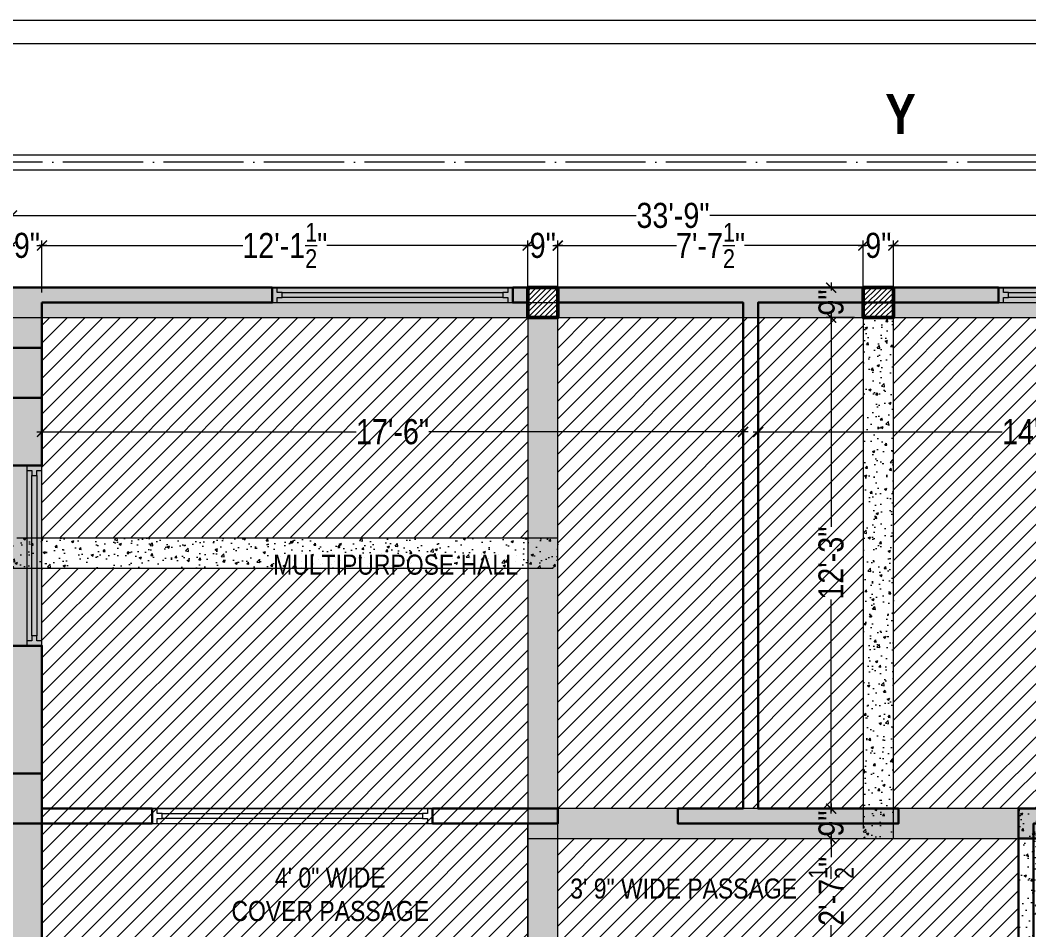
# Model space of a CAD drawing. Header units: millimetres. Extents: x 56222 to 162971, y -175692 to -121287.
# Drawn here: x 159344.4 to 159646.5, y -175069.6 to -174797.3 of the extents above; entities that cross this region are included whole.
import ezdxf

# ---------------------------------------------------------------- set-up
doc = ezdxf.new("R2010")
doc.units = ezdxf.units.MM
doc.header["$MEASUREMENT"] = 0
doc.header["$PDMODE"] = 35
doc.linetypes.add('ACAD_ISO02W100', pattern=[15, 12, -3])
doc.linetypes.add('ACAD_ISO04W100', pattern=[30, 24, -3, 0, -3])
doc.layers.get('Defpoints').update_dxf_attribs({"color": 220})
for name, color, linetype, lineweight in [('COLUMN', 1, 'Continuous', 30), ('COLUMN ( F C )', 6, 'Continuous', 50), ('COLUMN ( F C ) ~HATCH', 6, 'Continuous', 9), ('GROUND FLOOR', 7, 'Continuous', 9), ('SECOND FLOOR', 7, 'Continuous', 9), ('SECOND FLOOR  ( PLINE )', 251, 'Continuous', 30), ('SECOND FLOOR ( DIM )', 7, 'Continuous', 9), ('SECOND FLOOR ( DW_RAIL )', 7, 'Continuous', 9), ('SECOND FLOOR ( TEXT )', 7, 'Continuous', 9), ('SECTION', 7, 'Continuous', 9), ('X_SHEET', 7, 'Continuous', 9), ('XX~SLAB ( BEAM )~ ( DIM )', 7, 'Continuous', 9), ('XX~SLAB ( HATCH )', 7, 'Continuous', 9), ('XX~STR BEAM', 5, 'ACAD_ISO02W100', 9)]:
    doc.layers.add(name, color=color, linetype=linetype, lineweight=lineweight)
doc.layers.add('XX~SLAB ( BEAM )~ ( HATCH )', color=1, linetype='Continuous', lineweight=9, plot=False)
doc.layers.add('XX~SLAB ( HATCH )~ PLINE', color=251, linetype='Continuous', lineweight=9, plot=False)
doc.layers.add('XX~SLAB ( PLINE )', color=251, linetype='Continuous', plot=False)
doc.styles.add("Cn_BT_0'-0", font='swissc.ttf')
doc.styles.add('Cn_BT_7½', font='swissc.ttf', dxfattribs={"height": 7.5})
doc.styles.add('KATHA', font='swissc.ttf')
doc.dimstyles.new('Cn_BT_7½', dxfattribs={"dimtxt": 9, "dimasz": 3, "dimexe": 1.5, "dimexo": 0, "dimgap": 0.09, "dimtad": 0, "dimdec": 3, "dimzin": 3, "dimdsep": 46, "dimlunit": 4, "dimtxsty": 'Cn_BT_7½', "dimblk": 'ARCHTICK', "dimcen": 0.09, "dimdle": 1.5, "dimclrd": 251, "dimclre": 251, "dimclrt": 14, "dimadec": 0, "dimazin": 0, "dimtfac": 0.75, "dimtdec": 3, "dimtofl": 0, "dimtmove": 0, "dimatfit": 3, "dimfxl": 0, "dimtolj": 1, "dimtzin": 0, "dimlwd": 15, "dimlwe": 15, "dimarcsym": 0})

# ---------------------------------------------------------------- blocks, each defined once
blk = doc.blocks.new('_ArchTick')
at = {"color": 0, "linetype": 'ByBlock', "const_width": 0.15}
blk.add_lwpolyline([(-0.5, -0.5), (0.5, 0.5)], dxfattribs=at)
blk = doc.blocks.new('*D354')
at = {"layer": 'Defpoints', "color": 0, "transparency": 16777216}
for p in [(159565.38, -174910.31), (159733.38, -174910.31), (159733.38, -174920.51)]:
    blk.add_point(p, dxfattribs=at)
at = {"layer": 'SECOND FLOOR ( DIM )', "color": 251, "lineweight": 15, "transparency": 16777216}
for p, q in [((159565.38, -174910.31), (159565.38, -174922.01)), ((159733.38, -174910.31), (159733.38, -174922.01)), ((159563.88, -174920.51), (159638.52, -174920.51)), ((159734.88, -174920.51), (159660.24, -174920.51))]:
    blk.add_line(p, q, dxfattribs=at)
at = {"layer": 'SECOND FLOOR ( DIM )', "color": 251, "lineweight": 15, "transparency": 16777216, "xscale": 3, "yscale": 3, "zscale": 3, "rotation": 180}
blk.add_blockref('_ArchTick', (159565.38, -174920.51), dxfattribs=at)
at = {"layer": 'SECOND FLOOR ( DIM )', "color": 251, "lineweight": 15, "transparency": 16777216, "xscale": 3, "yscale": 3, "zscale": 3}
blk.add_blockref('_ArchTick', (159733.38, -174920.51), dxfattribs=at)
at = {"layer": 'SECOND FLOOR ( DIM )', "color": 5, "transparency": 16777216, "insert": (159649.38, -174920.51), "char_height": 7.5, "attachment_point": 5, "style": 'Cn_BT_7½'}
blk.add_mtext('\\A1;14\'-0"', dxfattribs=at)
blk = doc.blocks.new('*D353')
at = {"layer": 'Defpoints', "color": 0, "transparency": 16777216}
for p in [(159350.88, -174910.31), (159560.88, -174910.31), (159350.88, -174920.51)]:
    blk.add_point(p, dxfattribs=at)
at = {"layer": 'SECOND FLOOR ( DIM )', "color": 251, "lineweight": 15, "transparency": 16777216}
for p, q in [((159350.88, -174910.31), (159350.88, -174922.01)), ((159560.88, -174910.31), (159560.88, -174922.01)), ((159349.38, -174920.51), (159445.02, -174920.51)), ((159562.38, -174920.51), (159466.74, -174920.51))]:
    blk.add_line(p, q, dxfattribs=at)
at = {"layer": 'SECOND FLOOR ( DIM )', "color": 251, "lineweight": 15, "transparency": 16777216, "xscale": 3, "yscale": 3, "zscale": 3, "rotation": 180}
blk.add_blockref('_ArchTick', (159350.88, -174920.51), dxfattribs=at)
at = {"layer": 'SECOND FLOOR ( DIM )', "color": 251, "lineweight": 15, "transparency": 16777216, "xscale": 3, "yscale": 3, "zscale": 3}
blk.add_blockref('_ArchTick', (159560.88, -174920.51), dxfattribs=at)
at = {"layer": 'SECOND FLOOR ( DIM )', "color": 5, "transparency": 16777216, "insert": (159455.88, -174920.51), "char_height": 7.5, "attachment_point": 5, "style": 'Cn_BT_7½'}
blk.add_mtext('\\A1;17\'-6"', dxfattribs=at)
blk = doc.blocks.new('*D352')
at = {"layer": 'Defpoints', "color": 0, "transparency": 16777216}
for p in [(159341.88, -174855.75), (159341.88, -174877.31), (159746.88, -174877.31)]:
    blk.add_point(p, dxfattribs=at)
at = {"layer": 'SECOND FLOOR ( DIM )', "color": 251, "lineweight": 15, "transparency": 16777216}
for p, q in [((159341.88, -174877.31), (159341.88, -174854.25)), ((159746.88, -174877.31), (159746.88, -174854.25)), ((159340.38, -174855.75), (159528.84, -174855.75)), ((159748.38, -174855.75), (159550.91, -174855.75))]:
    blk.add_line(p, q, dxfattribs=at)
at = {"layer": 'SECOND FLOOR ( DIM )', "color": 251, "lineweight": 15, "transparency": 16777216, "xscale": 3, "yscale": 3, "zscale": 3, "rotation": 180}
blk.add_blockref('_ArchTick', (159341.88, -174855.75), dxfattribs=at)
at = {"layer": 'SECOND FLOOR ( DIM )', "color": 251, "lineweight": 15, "transparency": 16777216, "xscale": 3, "yscale": 3, "zscale": 3}
blk.add_blockref('_ArchTick', (159746.88, -174855.75), dxfattribs=at)
at = {"layer": 'SECOND FLOOR ( DIM )', "color": 14, "transparency": 16777216, "insert": (159539.88, -174855.75), "char_height": 7.5, "attachment_point": 5, "style": 'Cn_BT_7½'}
blk.add_mtext('\\A1;33\'-9"', dxfattribs=at)
blk = doc.blocks.new('*D307')
at = {"layer": 'Defpoints', "color": 0, "transparency": 16777216}
for p in [(159350.88, -174864.72), (159341.88, -174877.31), (159350.88, -174877.31)]:
    blk.add_point(p, dxfattribs=at)
at = {"layer": 'XX~SLAB ( BEAM )~ ( DIM )', "color": 251, "lineweight": 15, "transparency": 16777216}
for p, q in [((159340.38, -174864.72), (159342.72, -174864.72)), ((159341.88, -174877.31), (159341.88, -174863.22)), ((159352.38, -174864.72), (159350.03, -174864.72)), ((159350.88, -174877.31), (159350.88, -174863.22))]:
    blk.add_line(p, q, dxfattribs=at)
at = {"layer": 'XX~SLAB ( BEAM )~ ( DIM )', "color": 251, "lineweight": 15, "transparency": 16777216, "xscale": 3, "yscale": 3, "zscale": 3, "rotation": 180}
blk.add_blockref('_ArchTick', (159341.88, -174864.72), dxfattribs=at)
at = {"layer": 'XX~SLAB ( BEAM )~ ( DIM )', "color": 251, "lineweight": 15, "transparency": 16777216, "xscale": 3, "yscale": 3, "zscale": 3}
blk.add_blockref('_ArchTick', (159350.88, -174864.72), dxfattribs=at)
at = {"layer": 'XX~SLAB ( BEAM )~ ( DIM )', "color": 14, "transparency": 16777216, "insert": (159346.38, -174864.72), "char_height": 7.5, "attachment_point": 5, "style": 'Cn_BT_7½'}
blk.add_mtext('\\A1;9"', dxfattribs=at)
blk = doc.blocks.new('*D306')
at = {"layer": 'Defpoints', "color": 0, "transparency": 16777216}
for p in [(159496.38, -174864.72), (159350.88, -174877.31), (159496.38, -174877.31)]:
    blk.add_point(p, dxfattribs=at)
at = {"layer": 'XX~SLAB ( BEAM )~ ( DIM )', "color": 251, "lineweight": 15, "transparency": 16777216}
for p, q in [((159349.38, -174864.72), (159411.09, -174864.72)), ((159350.88, -174877.31), (159350.88, -174863.22)), ((159497.88, -174864.72), (159436.16, -174864.72)), ((159496.38, -174877.31), (159496.38, -174863.22))]:
    blk.add_line(p, q, dxfattribs=at)
at = {"layer": 'XX~SLAB ( BEAM )~ ( DIM )', "color": 251, "lineweight": 15, "transparency": 16777216, "xscale": 3, "yscale": 3, "zscale": 3, "rotation": 180}
blk.add_blockref('_ArchTick', (159350.88, -174864.72), dxfattribs=at)
at = {"layer": 'XX~SLAB ( BEAM )~ ( DIM )', "color": 251, "lineweight": 15, "transparency": 16777216, "xscale": 3, "yscale": 3, "zscale": 3}
blk.add_blockref('_ArchTick', (159496.38, -174864.72), dxfattribs=at)
at = {"layer": 'XX~SLAB ( BEAM )~ ( DIM )', "color": 14, "transparency": 16777216, "insert": (159423.63, -174864.72), "char_height": 7.5, "attachment_point": 5, "style": 'Cn_BT_7½'}
blk.add_mtext('\\A1;12\'-1{\\H0.750000x;\\S1/2;}"', dxfattribs=at)
blk = doc.blocks.new('*D305')
at = {"layer": 'Defpoints', "color": 0, "transparency": 16777216}
for p in [(159505.38, -174864.72), (159496.38, -174877.31), (159505.38, -174877.31)]:
    blk.add_point(p, dxfattribs=at)
at = {"layer": 'XX~SLAB ( BEAM )~ ( DIM )', "color": 251, "lineweight": 15, "transparency": 16777216}
for p, q in [((159494.88, -174864.72), (159497.22, -174864.72)), ((159496.38, -174877.31), (159496.38, -174863.22)), ((159506.88, -174864.72), (159504.53, -174864.72)), ((159505.38, -174877.31), (159505.38, -174863.22))]:
    blk.add_line(p, q, dxfattribs=at)
at = {"layer": 'XX~SLAB ( BEAM )~ ( DIM )', "color": 251, "lineweight": 15, "transparency": 16777216, "xscale": 3, "yscale": 3, "zscale": 3, "rotation": 180}
blk.add_blockref('_ArchTick', (159496.38, -174864.72), dxfattribs=at)
at = {"layer": 'XX~SLAB ( BEAM )~ ( DIM )', "color": 251, "lineweight": 15, "transparency": 16777216, "xscale": 3, "yscale": 3, "zscale": 3}
blk.add_blockref('_ArchTick', (159505.38, -174864.72), dxfattribs=at)
at = {"layer": 'XX~SLAB ( BEAM )~ ( DIM )', "color": 14, "transparency": 16777216, "insert": (159500.88, -174864.72), "char_height": 7.5, "attachment_point": 5, "style": 'Cn_BT_7½'}
blk.add_mtext('\\A1;9"', dxfattribs=at)
blk = doc.blocks.new('*D304')
at = {"layer": 'Defpoints', "color": 0, "transparency": 16777216}
for p in [(159596.88, -174864.72), (159505.38, -174877.31), (159596.88, -174877.31)]:
    blk.add_point(p, dxfattribs=at)
at = {"layer": 'XX~SLAB ( BEAM )~ ( DIM )', "color": 251, "lineweight": 15, "transparency": 16777216}
for p, q in [((159503.88, -174864.72), (159540.93, -174864.72)), ((159505.38, -174877.31), (159505.38, -174863.22)), ((159598.38, -174864.72), (159561.33, -174864.72)), ((159596.88, -174877.31), (159596.88, -174863.22))]:
    blk.add_line(p, q, dxfattribs=at)
at = {"layer": 'XX~SLAB ( BEAM )~ ( DIM )', "color": 251, "lineweight": 15, "transparency": 16777216, "xscale": 3, "yscale": 3, "zscale": 3, "rotation": 180}
blk.add_blockref('_ArchTick', (159505.38, -174864.72), dxfattribs=at)
at = {"layer": 'XX~SLAB ( BEAM )~ ( DIM )', "color": 251, "lineweight": 15, "transparency": 16777216, "xscale": 3, "yscale": 3, "zscale": 3}
blk.add_blockref('_ArchTick', (159596.88, -174864.72), dxfattribs=at)
at = {"layer": 'XX~SLAB ( BEAM )~ ( DIM )', "color": 14, "transparency": 16777216, "insert": (159551.13, -174864.72), "char_height": 7.5, "attachment_point": 5, "style": 'Cn_BT_7½'}
blk.add_mtext('\\A1;7\'-7{\\H0.750000x;\\S1/2;}"', dxfattribs=at)
blk = doc.blocks.new('*D303')
at = {"layer": 'Defpoints', "color": 0, "transparency": 16777216}
for p in [(159605.88, -174864.72), (159596.88, -174877.31), (159605.88, -174877.31)]:
    blk.add_point(p, dxfattribs=at)
at = {"layer": 'XX~SLAB ( BEAM )~ ( DIM )', "color": 251, "lineweight": 15, "transparency": 16777216}
for p, q in [((159595.38, -174864.72), (159597.72, -174864.72)), ((159596.88, -174877.31), (159596.88, -174863.22)), ((159607.38, -174864.72), (159605.03, -174864.72)), ((159605.88, -174877.31), (159605.88, -174863.22))]:
    blk.add_line(p, q, dxfattribs=at)
at = {"layer": 'XX~SLAB ( BEAM )~ ( DIM )', "color": 251, "lineweight": 15, "transparency": 16777216, "xscale": 3, "yscale": 3, "zscale": 3, "rotation": 180}
blk.add_blockref('_ArchTick', (159596.88, -174864.72), dxfattribs=at)
at = {"layer": 'XX~SLAB ( BEAM )~ ( DIM )', "color": 251, "lineweight": 15, "transparency": 16777216, "xscale": 3, "yscale": 3, "zscale": 3}
blk.add_blockref('_ArchTick', (159605.88, -174864.72), dxfattribs=at)
at = {"layer": 'XX~SLAB ( BEAM )~ ( DIM )', "color": 14, "transparency": 16777216, "insert": (159601.38, -174864.72), "char_height": 7.5, "attachment_point": 5, "style": 'Cn_BT_7½'}
blk.add_mtext('\\A1;9"', dxfattribs=at)
blk = doc.blocks.new('*D302')
at = {"layer": 'Defpoints', "color": 0, "transparency": 16777216}
for p in [(159733.38, -174864.72), (159605.88, -174877.31), (159733.38, -174877.31)]:
    blk.add_point(p, dxfattribs=at)
at = {"layer": 'XX~SLAB ( BEAM )~ ( DIM )', "color": 251, "lineweight": 15, "transparency": 16777216}
for p, q in [((159604.38, -174864.72), (159657.09, -174864.72)), ((159605.88, -174877.31), (159605.88, -174863.22)), ((159734.88, -174864.72), (159682.16, -174864.72)), ((159733.38, -174877.31), (159733.38, -174863.22))]:
    blk.add_line(p, q, dxfattribs=at)
at = {"layer": 'XX~SLAB ( BEAM )~ ( DIM )', "color": 251, "lineweight": 15, "transparency": 16777216, "xscale": 3, "yscale": 3, "zscale": 3, "rotation": 180}
blk.add_blockref('_ArchTick', (159605.88, -174864.72), dxfattribs=at)
at = {"layer": 'XX~SLAB ( BEAM )~ ( DIM )', "color": 251, "lineweight": 15, "transparency": 16777216, "xscale": 3, "yscale": 3, "zscale": 3}
blk.add_blockref('_ArchTick', (159733.38, -174864.72), dxfattribs=at)
at = {"layer": 'XX~SLAB ( BEAM )~ ( DIM )', "color": 14, "transparency": 16777216, "insert": (159669.63, -174864.72), "char_height": 7.5, "attachment_point": 5, "style": 'Cn_BT_7½'}
blk.add_mtext('\\A1;10\'-7{\\H0.750000x;\\S1/2;}"', dxfattribs=at)
blk = doc.blocks.new('*D286')
at = {"layer": 'Defpoints', "color": 0, "transparency": 16777216}
for p in [(159594.29, -174877.31), (159587.25, -174886.31), (159594.29, -174886.31)]:
    blk.add_point(p, dxfattribs=at)
at = {"layer": 'XX~SLAB ( BEAM )~ ( DIM )', "color": 251, "lineweight": 15, "transparency": 16777216}
for p, q in [((159587.25, -174875.81), (159587.25, -174878.15)), ((159594.29, -174877.31), (159585.75, -174877.31)), ((159587.25, -174887.81), (159587.25, -174885.46)), ((159594.29, -174886.31), (159585.75, -174886.31))]:
    blk.add_line(p, q, dxfattribs=at)
at = {"layer": 'XX~SLAB ( BEAM )~ ( DIM )', "color": 251, "lineweight": 15, "transparency": 16777216, "xscale": 3, "yscale": 3, "zscale": 3}
for p, rotation in [((159587.25, -174877.31), 90), ((159587.25, -174886.31), 270)]:
    blk.add_blockref('_ArchTick', p, dxfattribs=dict(at, rotation=rotation))
at = {"layer": 'XX~SLAB ( BEAM )~ ( DIM )', "color": 14, "transparency": 16777216, "insert": (159587.25, -174881.81), "char_height": 7.5, "attachment_point": 5, "rotation": 90, "style": 'Cn_BT_7½'}
blk.add_mtext('\\A1;9"', dxfattribs=at)
blk = doc.blocks.new('*D285')
at = {"layer": 'Defpoints', "color": 0, "transparency": 16777216}
for p in [(159594.29, -174886.31), (159587.25, -175033.31), (159590.52, -175033.31)]:
    blk.add_point(p, dxfattribs=at)
at = {"layer": 'XX~SLAB ( BEAM )~ ( DIM )', "color": 251, "lineweight": 15, "transparency": 16777216}
for p, q in [((159587.25, -174884.81), (159587.25, -174948.95)), ((159594.29, -174886.31), (159585.75, -174886.31)), ((159587.25, -175034.81), (159587.25, -174970.67)), ((159590.52, -175033.31), (159585.75, -175033.31))]:
    blk.add_line(p, q, dxfattribs=at)
at = {"layer": 'XX~SLAB ( BEAM )~ ( DIM )', "color": 251, "lineweight": 15, "transparency": 16777216, "xscale": 3, "yscale": 3, "zscale": 3}
for p, rotation in [((159587.25, -174886.31), 90), ((159587.25, -175033.31), 270)]:
    blk.add_blockref('_ArchTick', p, dxfattribs=dict(at, rotation=rotation))
at = {"layer": 'XX~SLAB ( BEAM )~ ( DIM )', "color": 14, "transparency": 16777216, "insert": (159587.25, -174959.81), "char_height": 7.5, "attachment_point": 5, "rotation": 90, "style": 'Cn_BT_7½'}
blk.add_mtext('\\A1;12\'-3"', dxfattribs=at)
blk = doc.blocks.new('*D284')
at = {"layer": 'Defpoints', "color": 0, "transparency": 16777216}
for p in [(159590.52, -175033.31), (159587.25, -175042.31), (159590.52, -175042.31)]:
    blk.add_point(p, dxfattribs=at)
at = {"layer": 'XX~SLAB ( BEAM )~ ( DIM )', "color": 251, "lineweight": 15, "transparency": 16777216}
for p, q in [((159590.52, -175033.31), (159585.75, -175033.31)), ((159587.25, -175031.81), (159587.25, -175034.15)), ((159590.52, -175042.31), (159585.75, -175042.31)), ((159587.25, -175043.81), (159587.25, -175041.46))]:
    blk.add_line(p, q, dxfattribs=at)
at = {"layer": 'XX~SLAB ( BEAM )~ ( DIM )', "color": 251, "lineweight": 15, "transparency": 16777216, "xscale": 3, "yscale": 3, "zscale": 3}
for p, rotation in [((159587.25, -175033.31), 90), ((159587.25, -175042.31), 270)]:
    blk.add_blockref('_ArchTick', p, dxfattribs=dict(at, rotation=rotation))
at = {"layer": 'XX~SLAB ( BEAM )~ ( DIM )', "color": 14, "transparency": 16777216, "insert": (159587.25, -175037.81), "char_height": 7.5, "attachment_point": 5, "rotation": 90, "style": 'Cn_BT_7½'}
blk.add_mtext('\\A1;9"', dxfattribs=at)
blk = doc.blocks.new('*D283')
at = {"layer": 'Defpoints', "color": 0, "transparency": 16777216}
for p in [(159590.52, -175042.31), (159587.25, -175073.81), (159590.52, -175073.81)]:
    blk.add_point(p, dxfattribs=at)
at = {"layer": 'XX~SLAB ( BEAM )~ ( DIM )', "color": 251, "lineweight": 15, "transparency": 16777216}
for p, q in [((159590.52, -175042.31), (159585.75, -175042.31)), ((159587.25, -175040.81), (159587.25, -175047.87)), ((159587.25, -175075.31), (159587.25, -175068.24)), ((159590.52, -175073.81), (159585.75, -175073.81))]:
    blk.add_line(p, q, dxfattribs=at)
at = {"layer": 'XX~SLAB ( BEAM )~ ( DIM )', "color": 251, "lineweight": 15, "transparency": 16777216, "xscale": 3, "yscale": 3, "zscale": 3}
for p, rotation in [((159587.25, -175042.31), 90), ((159587.25, -175073.81), 270)]:
    blk.add_blockref('_ArchTick', p, dxfattribs=dict(at, rotation=rotation))
at = {"layer": 'XX~SLAB ( BEAM )~ ( DIM )', "color": 14, "transparency": 16777216, "insert": (159587.25, -175058.06), "char_height": 7.5, "attachment_point": 5, "rotation": 90, "style": 'Cn_BT_7½'}
blk.add_mtext('\\A1;2\'-7{\\H0.750000x;\\S1/2;}"', dxfattribs=at)

msp = doc.modelspace()

# ---------------------------------------------------------------- hatches: boundary and pattern name
at = {"layer": 'COLUMN ( F C ) ~HATCH'}
h = msp.add_hatch(dxfattribs=at)
h.set_pattern_fill('ANSI31', color=256, scale=9, style=0)
h.set_pattern_definition([(45, (159496.3762, -174886.3053), (-0.7955, 0.7955), [])])
h.paths.add_polyline_path([(159496.37621, -174877.30534), (159505.37621, -174877.30534), (159505.37621, -174886.30534), (159496.37621, -174886.30534)])
h = msp.add_hatch(dxfattribs=at)
h.set_pattern_fill('ANSI31', color=256, scale=9, style=0)
h.set_pattern_definition([(45, (159496.3762, -174886.3053), (-0.7955, 0.7955), [])])
h.paths.add_polyline_path([(159496.37621, -174877.30534), (159505.37621, -174877.30534), (159505.37621, -174886.30534), (159496.37621, -174886.30534)])
h = msp.add_hatch(dxfattribs=at)
h.set_pattern_fill('ANSI31', color=256, scale=9, style=0)
h.set_pattern_definition([(45, (159596.8762, -174886.3053), (-0.7955, 0.7955), [])])
h.paths.add_polyline_path([(159596.87621, -174877.30534), (159605.87621, -174877.30534), (159605.87621, -174886.30534), (159596.87621, -174886.30534)])
h = msp.add_hatch(dxfattribs=at)
h.set_pattern_fill('ANSI31', color=256, scale=9, style=0)
h.set_pattern_definition([(45, (159596.8762, -174886.3053), (-0.7955, 0.7955), [])])
h.paths.add_polyline_path([(159596.87621, -174877.30534), (159605.87621, -174877.30534), (159605.87621, -174886.30534), (159596.87621, -174886.30534)])
at = {"layer": 'XX~SLAB ( BEAM )~ ( HATCH )'}
h = msp.add_hatch(dxfattribs=at)
h.set_pattern_fill('AR-CONC', color=256, style=0)
h.set_pattern_definition([(50, (159341.876, -175223.8053), (7.1726, -0.62752), [0.75, -8.25]), (355, (159341.876, -175223.805), (-1.38751, 7.52192), [0.6, -6.6]), (100.4514, (159342.474, -175223.8576), (5.7851, 6.8944), [0.6374, -7.01142]), (46.1842, (159341.876, -175221.805), (10.6724, -1.6552), [1.125, -12.375]), (96.6356, (159342.766, -175221.943), (9.34663, 9.74118), [0.9561, -10.51713]), (351.1842, (159341.876, -175221.805), (9.34662, 9.7412), [0.9, -9.9]), (21, (159342.876, -175222.3053), (5.96907, -4.02619), [0.75, -8.25]), (326, (159342.876, -175222.305), (2.43315, 7.2515), [0.6, -6.6]), (71.4514, (159343.3736, -175222.641), (8.40223, 3.2253), [0.6374, -7.01142]), (37.5, (159341.8762, -175223.8053), (0.121599, 3.328939), [0, -6.52, 0, -6.7, 0, -6.625]), (7.5, (159341.8762, -175223.8053), (2.630695, 3.944117), [0, -3.82, 0, -6.37, 0, -2.525]), (327.5, (159339.6462, -175223.8053), (5.338224, -0.225549), [0, -2.5, 0, -7.8, 0, -10.35]), (317.5, (159338.646, -175223.8053), (5.83186, 1.00105), [0, -3.25, 0, -5.18, 0, -7.35])])
h.paths.add_polyline_path([(159341.87621, -175223.80534), (159350.87621, -175223.80534), (159350.87621, -174877.30534), (159341.87621, -174877.30534)])
h = msp.add_hatch(dxfattribs=at)
h.set_pattern_fill('AR-CONC', color=256, style=0)
h.set_pattern_definition([(50, (159341.876, -174886.3053), (7.1726, -0.62752), [0.75, -8.25]), (355, (159341.876, -174886.305), (-1.38751, 7.52192), [0.6, -6.6]), (100.4514, (159342.474, -174886.3576), (5.78509, 6.8944), [0.6374, -7.01142]), (46.1842, (159341.876, -174884.305), (10.67241, -1.65519), [1.125, -12.375]), (96.6356, (159342.766, -174884.443), (9.34663, 9.74118), [0.9561, -10.51713]), (351.1842, (159341.876, -174884.305), (9.34662, 9.7412), [0.9, -9.9]), (21, (159342.876, -174884.8053), (5.96907, -4.02619), [0.75, -8.25]), (326, (159342.876, -174884.805), (2.43315, 7.2515), [0.6, -6.6]), (71.4514, (159343.3736, -174885.141), (8.40223, 3.2253), [0.6374, -7.01142]), (37.5, (159341.8762, -174886.3053), (0.121599, 3.328939), [0, -6.52, 0, -6.7, 0, -6.625]), (7.5, (159341.8762, -174886.3053), (2.630695, 3.944117), [0, -3.82, 0, -6.37, 0, -2.525]), (327.5, (159339.6462, -174886.3053), (5.338224, -0.225549), [0, -2.5, 0, -7.8, 0, -10.35]), (317.5, (159338.646, -174886.3053), (5.83186, 1.00105), [0, -3.25, 0, -5.18, 0, -7.35])])
h.paths.add_polyline_path([(159341.87621, -174877.30534), (159341.87621, -174886.30534), (159742.3762, -174886.30534), (159742.3762, -174877.30534)])
h.paths.add_polyline_path([(159496.37621, -174877.30534), (159505.37621, -174877.30534), (159505.37621, -174886.30534), (159496.37621, -174886.30534)])
h.paths.add_polyline_path([(159596.87621, -174877.30534), (159605.87621, -174877.30534), (159605.87621, -174886.30534), (159596.87621, -174886.30534)])
h = msp.add_hatch(dxfattribs=at)
h.set_pattern_fill('AR-CONC', color=256, style=0)
h.set_pattern_definition([(50, (159496.376, -175223.8053), (7.1726, -0.62752), [0.75, -8.25]), (355, (159496.376, -175223.805), (-1.38751, 7.52192), [0.6, -6.6]), (100.4514, (159496.974, -175223.8576), (5.7851, 6.8944), [0.6374, -7.01142]), (46.1842, (159496.376, -175221.805), (10.6724, -1.6552), [1.125, -12.375]), (96.6356, (159497.266, -175221.943), (9.34663, 9.74118), [0.9561, -10.51713]), (351.1842, (159496.376, -175221.805), (9.34662, 9.7412), [0.9, -9.9]), (21, (159497.376, -175222.3053), (5.96907, -4.02619), [0.75, -8.25]), (326, (159497.376, -175222.305), (2.43315, 7.2515), [0.6, -6.6]), (71.4514, (159497.8736, -175222.641), (8.40223, 3.2253), [0.6374, -7.01142]), (37.5, (159496.3762, -175223.8053), (0.121599, 3.328939), [0, -6.52, 0, -6.7, 0, -6.625]), (7.5, (159496.3762, -175223.8053), (2.630695, 3.944117), [0, -3.82, 0, -6.37, 0, -2.525]), (327.5, (159494.1462, -175223.8053), (5.338224, -0.225549), [0, -2.5, 0, -7.8, 0, -10.35]), (317.5, (159493.146, -175223.8053), (5.83186, 1.00105), [0, -3.25, 0, -5.18, 0, -7.35])])
h.paths.add_polyline_path([(159496.37621, -175223.80534), (159505.37621, -175223.80534), (159505.37621, -174877.30534), (159496.37621, -174877.30534)])
h.paths.add_polyline_path([(159496.37621, -174877.30534), (159505.37621, -174877.30534), (159505.37621, -174886.30534), (159496.37621, -174886.30534)])
h = msp.add_hatch(dxfattribs=at)
h.set_pattern_fill('AR-CONC', color=256, style=0)
h.set_pattern_definition([(50, (159596.876, -175042.3053), (7.1726, -0.62752), [0.75, -8.25]), (355, (159596.876, -175042.305), (-1.3875, 7.52192), [0.6, -6.6]), (100.4514, (159597.474, -175042.3576), (5.7851, 6.8944), [0.6374, -7.01142]), (46.184, (159596.876, -175040.305), (10.6724, -1.6552), [1.125, -12.375]), (96.6356, (159597.766, -175040.443), (9.3466, 9.7412), [0.9561, -10.5171]), (351.184, (159596.876, -175040.305), (9.3466, 9.7412), [0.9, -9.9]), (21, (159597.876, -175040.8053), (5.96907, -4.02619), [0.75, -8.25]), (326, (159597.876, -175040.805), (2.43315, 7.2515), [0.6, -6.6]), (71.4514, (159598.3736, -175041.141), (8.40223, 3.2253), [0.6374, -7.01142]), (37.5, (159596.8762, -175042.3053), (0.1216, 3.32894), [0, -6.52, 0, -6.7, 0, -6.625]), (7.5, (159596.8762, -175042.3053), (2.630695, 3.94412), [0, -3.82, 0, -6.37, 0, -2.525]), (327.5, (159594.6462, -175042.3053), (5.338224, -0.22555), [0, -2.5, 0, -7.8, 0, -10.35]), (317.5, (159593.646, -175042.3053), (5.83186, 1.00105), [0, -3.25, 0, -5.18, 0, -7.35])])
h.paths.add_polyline_path([(159596.87621, -175042.30534), (159605.87621, -175042.30534), (159605.87621, -174877.30534), (159596.87621, -174877.30534)])
h.paths.add_polyline_path([(159596.87621, -174877.30534), (159605.87621, -174877.30534), (159605.87621, -174886.30534), (159596.87621, -174886.30534)])
h = msp.add_hatch(dxfattribs=at)
h.set_pattern_fill('AR-CONC', color=256, style=0)
h.set_pattern_definition([(50, (159341.876, -174961.3053), (7.1726, -0.62752), [0.75, -8.25]), (355, (159341.876, -174961.305), (-1.3875, 7.52192), [0.6, -6.6]), (100.4514, (159342.474, -174961.3576), (5.7851, 6.8944), [0.6374, -7.01142]), (46.184, (159341.876, -174959.305), (10.6724, -1.6552), [1.125, -12.375]), (96.6356, (159342.766, -174959.443), (9.3466, 9.7412), [0.9561, -10.5171]), (351.184, (159341.876, -174959.305), (9.3466, 9.7412), [0.9, -9.9]), (21, (159342.876, -174959.8053), (5.96907, -4.02619), [0.75, -8.25]), (326, (159342.876, -174959.805), (2.43315, 7.2515), [0.6, -6.6]), (71.4514, (159343.3736, -174960.141), (8.40223, 3.2253), [0.6374, -7.01142]), (37.5, (159341.8762, -174961.3053), (0.1216, 3.32894), [0, -6.52, 0, -6.7, 0, -6.625]), (7.5, (159341.8762, -174961.3053), (2.630695, 3.94412), [0, -3.82, 0, -6.37, 0, -2.525]), (327.5, (159339.6462, -174961.3053), (5.338224, -0.22555), [0, -2.5, 0, -7.8, 0, -10.35]), (317.5, (159338.646, -174961.3053), (5.83186, 1.00105), [0, -3.25, 0, -5.18, 0, -7.35])])
h.paths.add_polyline_path([(159341.87621, -174952.30534), (159341.87621, -174961.30534), (159505.37621, -174961.30534), (159505.37621, -174952.30534)])
h = msp.add_hatch(dxfattribs=at)
h.set_pattern_fill('AR-CONC', color=256, style=0)
h.set_pattern_definition([(50, (159496.376, -175042.3053), (7.1726, -0.62752), [0.75, -8.25]), (355, (159496.376, -175042.305), (-1.38751, 7.52192), [0.6, -6.6]), (100.4514, (159496.974, -175042.3576), (5.7851, 6.8944), [0.6374, -7.01142]), (46.184, (159496.376, -175040.305), (10.6724, -1.6552), [1.125, -12.375]), (96.6356, (159497.266, -175040.443), (9.34663, 9.7412), [0.9561, -10.51713]), (351.184, (159496.376, -175040.305), (9.3466, 9.7412), [0.9, -9.9]), (21, (159497.376, -175040.8053), (5.96907, -4.02619), [0.75, -8.25]), (326, (159497.376, -175040.805), (2.43315, 7.2515), [0.6, -6.6]), (71.4514, (159497.8736, -175041.141), (8.40223, 3.2253), [0.6374, -7.01142]), (37.5, (159496.3762, -175042.3053), (0.121599, 3.328939), [0, -6.52, 0, -6.7, 0, -6.625]), (7.5, (159496.3762, -175042.3053), (2.630695, 3.944117), [0, -3.82, 0, -6.37, 0, -2.525]), (327.5, (159494.1462, -175042.3053), (5.338224, -0.22555), [0, -2.5, 0, -7.8, 0, -10.35]), (317.5, (159493.146, -175042.3053), (5.83186, 1.00105), [0, -3.25, 0, -5.18, 0, -7.35])])
h.paths.add_polyline_path([(159496.37621, -175033.30534), (159496.37621, -175042.30534), (159742.3762, -175042.30534), (159742.3762, -175033.30534)])
h = msp.add_hatch(dxfattribs=at)
h.set_pattern_fill('AR-CONC', color=256, style=0)
h.set_pattern_definition([(50, (159643.376, -175187.8054), (7.1726, -0.62752), [0.75, -8.25]), (355, (159643.376, -175187.805), (-1.3875, 7.52192), [0.6, -6.6]), (100.4514, (159643.974, -175187.8576), (5.7851, 6.8944), [0.6374, -7.01142]), (46.184, (159643.376, -175185.805), (10.6724, -1.6552), [1.125, -12.375]), (96.6356, (159644.266, -175185.943), (9.3466, 9.7412), [0.9561, -10.5171]), (351.184, (159643.376, -175185.805), (9.3466, 9.7412), [0.9, -9.9]), (21, (159644.376, -175186.3054), (5.96907, -4.0262), [0.75, -8.25]), (326, (159644.376, -175186.305), (2.43315, 7.2515), [0.6, -6.6]), (71.4514, (159644.8736, -175186.641), (8.40223, 3.2253), [0.6374, -7.01142]), (37.5, (159643.3762, -175187.8054), (0.1216, 3.32894), [0, -6.52, 0, -6.7, 0, -6.625]), (7.5, (159643.3762, -175187.8054), (2.630695, 3.94412), [0, -3.82, 0, -6.37, 0, -2.525]), (327.5, (159641.1462, -175187.8054), (5.338224, -0.22555), [0, -2.5, 0, -7.8, 0, -10.35]), (317.5, (159640.146, -175187.8054), (5.83186, 1.00105), [0, -3.25, 0, -5.18, 0, -7.35])])
h.paths.add_polyline_path([(159643.3762, -175187.80535), (159652.3762, -175187.80535), (159652.3762, -175033.30534), (159643.3762, -175033.30534)])
at = {"layer": 'XX~SLAB ( HATCH )'}
h = msp.add_hatch(dxfattribs=at)
h.set_pattern_fill('ANSI31', color=256, scale=30, style=0)
h.set_pattern_definition([(45, (159350.8762, -174952.3053), (-2.65165, 2.65165), [])])
h.paths.add_polyline_path([(159350.87621, -174886.30534), (159496.37621, -174886.30534), (159496.37621, -174952.30534), (159350.87621, -174952.30534)])
h = msp.add_hatch(dxfattribs=at)
h.set_pattern_fill('ANSI31', color=256, scale=30, style=0)
h.set_pattern_definition([(45, (159505.3762, -175033.3053), (-2.65165, 2.65165), [])])
h.paths.add_polyline_path([(159505.37621, -174886.30534), (159596.87621, -174886.30534), (159596.87621, -175033.30534), (159505.37621, -175033.30534)])
h = msp.add_hatch(dxfattribs=at)
h.set_pattern_fill('ANSI31', color=256, scale=30, style=0)
h.set_pattern_definition([(45, (159605.8762, -175033.3053), (-2.65165, 2.65165), [])])
h.paths.add_polyline_path([(159605.87621, -174886.30534), (159733.37621, -174886.30534), (159733.37621, -175033.30534), (159605.87621, -175033.30534)])
h = msp.add_hatch(dxfattribs=at)
h.set_pattern_fill('ANSI31', color=256, scale=30, style=0)
h.set_pattern_definition([(45, (159350.8762, -175147.3053), (-2.65165, 2.65165), [])])
h.paths.add_polyline_path([(159350.87621, -174961.30534), (159496.37621, -174961.30534), (159496.37621, -175147.30534), (159350.87621, -175147.30534)])
h = msp.add_hatch(dxfattribs=at)
h.set_pattern_fill('ANSI31', color=256, scale=30, style=0)
h.set_pattern_definition([(45, (159505.3762, -175073.8053), (-2.65165, 2.65165), [])])
h.paths.add_polyline_path([(159505.37621, -175042.30534), (159643.3762, -175042.30534), (159643.3762, -175073.80534), (159505.37621, -175073.80534)])

# ---------------------------------------------------------------- linework, layer by layer
at = {"layer": 'COLUMN'}
for points in [[(159341.87621, -174895.30534), (159350.87621, -174895.30534), (159350.87621, -174910.30534), (159341.87621, -174910.30534)], [(159341.87621, -175022.80534), (159350.87621, -175022.80534), (159350.87621, -175037.80534), (159341.87621, -175037.80534)], [(159658.3762, -175033.30534), (159658.3762, -175042.30534), (159643.3762, -175042.30534), (159643.3762, -175033.30534)]]:
    msp.add_lwpolyline(points, close=True, dxfattribs=at)
at = {"layer": 'COLUMN ( F C )'}
for points in [[(159496.37621, -174877.30534), (159505.37621, -174877.30534), (159505.37621, -174886.30534), (159496.37621, -174886.30534)], [(159496.37621, -174877.30534), (159505.37621, -174877.30534), (159505.37621, -174886.30534), (159496.37621, -174886.30534)], [(159596.87621, -174877.30534), (159605.87621, -174877.30534), (159605.87621, -174886.30534), (159596.87621, -174886.30534)], [(159596.87621, -174877.30534), (159605.87621, -174877.30534), (159605.87621, -174886.30534), (159596.87621, -174886.30534)]]:
    msp.add_lwpolyline(points, close=True, dxfattribs=at)
at = {"layer": 'GROUND FLOOR'}
for p, q in [((159242.12621, -174837.55534), (159742.3762, -174837.55534)), ((159246.62621, -174842.05534), (159742.3762, -174842.05534))]:
    msp.add_line(p, q, dxfattribs=at)
at = {"layer": 'GROUND FLOOR', "color": 1, "linetype": 'ACAD_ISO04W100'}
msp.add_lwpolyline([(159742.3762, -174839.80534), (159244.37621, -174839.80534), (159244.37621, -175302.30534), (159742.37621, -175302.30534)], dxfattribs=at)
at = {"layer": 'SECOND FLOOR'}
for p, q in [((159341.87621, -174877.30534), (159742.37621, -174877.30534)), ((159419.87621, -174877.30534), (159419.87621, -174881.80534)), ((159491.87621, -174877.30534), (159491.87621, -174881.80534)), ((159505.37621, -174877.30534), (159505.37621, -174881.80534)), ((159637.37621, -174877.30534), (159637.37621, -174881.80534)), ((159350.87621, -175033.30534), (159350.87621, -174881.80534)), ((159350.87621, -174881.80534), (159560.87621, -174881.80534)), ((159560.87621, -174881.80534), (159560.87621, -175033.30534)), ((159565.37621, -174881.80534), (159733.37621, -174881.80534)), ((159565.37621, -175033.30534), (159565.37621, -174881.80534)), ((159350.87621, -174930.55534), (159341.87621, -174930.55534)), ((159350.87621, -174984.55534), (159341.87621, -174984.55534)), ((159350.87621, -175033.30534), (159505.37621, -175033.30534)), ((159383.87621, -175037.80534), (159383.87621, -175033.30534)), ((159467.87621, -175037.80534), (159467.87621, -175033.30534)), ((159505.37621, -175037.80534), (159505.37621, -175033.30534)), ((159505.37621, -175033.30534), (159505.37621, -175037.80534)), ((159541.37621, -175033.30534), (159541.37621, -175037.80534)), ((159541.37621, -175033.30534), (159560.87621, -175033.30534)), ((159565.37621, -175033.30534), (159607.37621, -175033.30534)), ((159607.37621, -175033.30534), (159607.37621, -175037.80534)), ((159643.37621, -175033.30534), (159643.37621, -175187.80534)), ((159643.37621, -175033.30534), (159671.87621, -175033.30534)), ((159350.87621, -175037.80534), (159505.37621, -175037.80534)), ((159350.87621, -175223.80534), (159350.87621, -175037.80534)), ((159496.37621, -175085.80534), (159496.37621, -175037.80534)), ((159541.37621, -175037.80534), (159607.37621, -175037.80534))]:
    msp.add_line(p, q, dxfattribs=at)
at = {"layer": 'SECOND FLOOR  ( PLINE )'}
for points in [[(159350.87621, -174881.80534), (159419.87621, -174881.80534), (159419.87621, -174877.30534), (159341.87621, -174877.30534), (159341.87621, -174930.55534), (159350.87621, -174930.55534)], [(159496.37621, -174881.80534), (159491.87621, -174881.80534), (159491.87621, -174877.30534), (159496.37621, -174877.30534)], [(159637.37621, -174877.30534), (159505.37621, -174877.30534), (159505.37621, -174881.80534), (159560.87621, -174881.80534), (159560.87621, -175033.30534), (159541.37621, -175033.30534), (159541.37621, -175037.80534), (159607.37621, -175037.80534), (159607.37621, -175033.30534), (159565.37621, -175033.30534), (159565.37621, -174881.80534), (159637.37621, -174881.80534)], [(159383.87621, -175033.30534), (159350.87621, -175033.30534), (159350.87621, -174984.55534), (159346.37621, -174984.55534), (159341.87621, -174984.55534), (159341.87621, -175085.80534), (159350.87621, -175085.80534), (159350.87621, -175037.80534), (159383.87621, -175037.80534)], [(159505.37621, -175033.30534), (159467.87621, -175033.30534), (159467.87621, -175037.80534), (159505.37621, -175037.80534)], [(159643.37621, -175033.30534), (159671.87621, -175033.30534), (159671.87621, -175037.80534), (159647.87621, -175037.80534), (159647.87621, -175165.30534), (159676.37621, -175165.30534), (159676.37621, -175169.80534), (159652.37621, -175169.80534), (159652.37621, -175172.80535), (159643.37621, -175172.80535)]]:
    msp.add_lwpolyline(points, close=True, dxfattribs=at)
at = {"layer": 'SECOND FLOOR ( DW_RAIL )'}
for points in [[(159491.87621, -174877.30534), (159490.37621, -174877.30534), (159490.37621, -174878.80534), (159488.87621, -174878.80534), (159488.87621, -174880.30534), (159422.87621, -174880.30534), (159422.87621, -174878.80534), (159421.37621, -174878.80534), (159421.37621, -174877.30534), (159419.87621, -174877.30534), (159419.87621, -174881.80534), (159421.37621, -174881.80534), (159421.37621, -174880.30534), (159422.87621, -174880.30534), (159422.87621, -174878.80534), (159488.87621, -174878.80534), (159488.87621, -174880.30534), (159490.37621, -174880.30534), (159490.37621, -174881.80534), (159491.87621, -174881.80534), (159491.87621, -174877.30534), (159419.87621, -174877.30534), (159419.87621, -174881.80534), (159491.87621, -174881.80534)], [(159697.37621, -174877.30534), (159695.87621, -174877.30534), (159695.87621, -174878.80534), (159694.37621, -174878.80534), (159694.37621, -174880.30534), (159640.37621, -174880.30534), (159640.37621, -174878.80534), (159638.87621, -174878.80534), (159638.87621, -174877.30534), (159637.37621, -174877.30534), (159637.37621, -174881.80534), (159638.87621, -174881.80534), (159638.87621, -174880.30534), (159640.37621, -174880.30534), (159640.37621, -174878.80534), (159694.37621, -174878.80534), (159694.37621, -174880.30534), (159695.87621, -174880.30534), (159695.87621, -174881.80534), (159697.37621, -174881.80534), (159697.37621, -174877.30534), (159637.37621, -174877.30534), (159637.37621, -174881.80534), (159697.37621, -174881.80534)], [(159350.87621, -174984.55534), (159350.87621, -174983.05534), (159349.37621, -174983.05534), (159349.37621, -174981.55534), (159347.87621, -174981.55534), (159347.87621, -174933.55534), (159349.37621, -174933.55534), (159349.37621, -174932.05534), (159350.87621, -174932.05534), (159350.87621, -174930.55534), (159346.37621, -174930.55534), (159346.37621, -174932.05534), (159347.87621, -174932.05534), (159347.87621, -174933.55534), (159349.37621, -174933.55534), (159349.37621, -174981.55534), (159347.87621, -174981.55534), (159347.87621, -174983.05534), (159346.37621, -174983.05534), (159346.37621, -174984.55534), (159350.87621, -174984.55534), (159350.87621, -174930.55534), (159346.37621, -174930.55534), (159346.37621, -174984.55534)], [(159467.87621, -175033.30534), (159466.37621, -175033.30534), (159466.37621, -175034.80534), (159464.87621, -175034.80534), (159464.87621, -175036.30534), (159386.87621, -175036.30534), (159386.87621, -175034.80534), (159385.37621, -175034.80534), (159385.37621, -175033.30534), (159383.87621, -175033.30534), (159383.87621, -175037.80534), (159385.37621, -175037.80534), (159385.37621, -175036.30534), (159386.87621, -175036.30534), (159386.87621, -175034.80534), (159464.87621, -175034.80534), (159464.87621, -175036.30534), (159466.37621, -175036.30534), (159466.37621, -175037.80534), (159467.87621, -175037.80534), (159467.87621, -175033.30534), (159383.87621, -175033.30534), (159383.87621, -175037.80534), (159467.87621, -175037.80534)]]:
    msp.add_lwpolyline(points, close=True, dxfattribs=at)
at = {"layer": 'X_SHEET'}
for points in [[(159957.43786, -175332.18929), (159190.28949, -175332.18929), (159190.28949, -174797.25648), (159957.43786, -174797.25648)], [(159950.43786, -175325.18929), (159197.28949, -175325.18929), (159197.28949, -174804.25648), (159950.43786, -174804.25648)]]:
    msp.add_lwpolyline(points, close=True, dxfattribs=at)
at = {"layer": 'XX~SLAB ( HATCH )~ PLINE'}
for points in [[(159350.87621, -174886.30534), (159496.37621, -174886.30534), (159496.37621, -174952.30534), (159350.87621, -174952.30534)], [(159505.37621, -174886.30534), (159596.87621, -174886.30534), (159596.87621, -175033.30534), (159505.37621, -175033.30534)], [(159605.87621, -174886.30534), (159733.37621, -174886.30534), (159733.37621, -175033.30534), (159605.87621, -175033.30534)], [(159350.87621, -174961.30534), (159496.37621, -174961.30534), (159496.37621, -175147.30534), (159350.87621, -175147.30534)], [(159505.37621, -175042.30534), (159643.3762, -175042.30534), (159643.3762, -175073.80534), (159505.37621, -175073.80534)]]:
    msp.add_lwpolyline(points, close=True, dxfattribs=at)
at = {"layer": 'XX~SLAB ( PLINE )'}
msp.add_lwpolyline([(159341.87621, -174877.30534), (159742.3762, -174877.30534), (159742.3762, -175187.80535), (159733.37621, -175187.80534), (159733.37621, -175169.80534), (159652.37621, -175169.80534), (159652.37621, -175187.80534), (159601.37621, -175187.80534), (159601.37621, -175082.80534), (159505.37621, -175082.80534), (159505.37621, -175223.80534), (159341.87621, -175223.80534)], close=True, dxfattribs=at)
at = {"layer": 'XX~STR BEAM'}
for points in [[(159341.87621, -175223.80534), (159350.87621, -175223.80534), (159350.87621, -174877.30534), (159341.87621, -174877.30534)], [(159341.87621, -174877.30534), (159341.87621, -174886.30534), (159742.3762, -174886.30534), (159742.3762, -174877.30534)], [(159496.37621, -175223.80534), (159505.37621, -175223.80534), (159505.37621, -174877.30534), (159496.37621, -174877.30534)], [(159596.87621, -175042.30534), (159605.87621, -175042.30534), (159605.87621, -174877.30534), (159596.87621, -174877.30534)], [(159341.87621, -174952.30534), (159341.87621, -174961.30534), (159505.37621, -174961.30534), (159505.37621, -174952.30534)], [(159496.37621, -175033.30534), (159496.37621, -175042.30534), (159742.3762, -175042.30534), (159742.3762, -175033.30534)], [(159643.3762, -175187.80535), (159652.3762, -175187.80535), (159652.3762, -175033.30534), (159643.3762, -175033.30534)]]:
    msp.add_lwpolyline(points, close=True, dxfattribs=at)

# ---------------------------------------------------------------- texts
at = {"layer": 'SECOND FLOOR ( TEXT )', "char_height": 6, "attachment_point": 5, "style": 'KATHA'}
for s, insert in [('MULTIPURPOSE HALL', (159456.80452, -174960.31334)), ('4\' 0" WIDE \\PCOVER PASSAGE', (159437.23729, -175059.01145)), ('3\' 9" WIDE PASSAGE', (159543.05655, -175057.284))]:
    msp.add_mtext(s, dxfattribs=dict(at, insert=insert))
at = {"layer": 'SECTION', "color": 5, "insert": (159603.43926, -174831.358), "char_height": 12, "attachment_point": 7, "line_spacing_factor": 1.157143, "style": "Cn_BT_0'-0"}
msp.add_mtext('{\\fSwis721 Cn BT|b1|i0|c0|p34;Y}', dxfattribs=at)

# ---------------------------------------------------------------- dimensions: what is measured, and where the dimension line sits
at = {"layer": 'SECOND FLOOR ( DIM )'}
dim = msp.add_linear_dim(base=(159341.87621, -174855.74551), p1=(159746.8762, -174877.30534), p2=(159341.87621, -174877.30534), dimstyle='Cn_BT_7½', dxfattribs=at)
dim.commit()
dim.dimension.update_dxf_attribs({"geometry": '*D352', "text_midpoint": (159539.87621, -174855.74551), "dimtype": 160})
for base, p1, p2, picture, middle in [((159350.87621, -174920.50614), (159560.87621, -174910.30534), (159350.87621, -174910.30534), '*D353', (159455.87621, -174920.50614)), ((159733.37621, -174920.50614), (159565.37621, -174910.30534), (159733.37621, -174910.30534), '*D354', (159649.37621, -174920.50614))]:
    dim = msp.add_linear_dim(base=base, p1=p1, p2=p2, dimstyle='Cn_BT_7½', override={"dimclrt": 5}, dxfattribs=at)
    dim.commit()
    dim.dimension.update_dxf_attribs({"geometry": picture, "text_midpoint": middle})
at = {"layer": 'XX~SLAB ( BEAM )~ ( DIM )'}
for base, p1, p2, picture, middle in [((159496.37621, -174864.71646), (159350.87621, -174877.30534), (159496.37621, -174877.30534), '*D306', (159423.62621, -174864.71646)), ((159596.87621, -174864.71646), (159505.37621, -174877.30534), (159596.87621, -174877.30534), '*D304', (159551.12621, -174864.71646)), ((159733.37621, -174864.71646), (159605.87621, -174877.30534), (159733.37621, -174877.30534), '*D302', (159669.62621, -174864.71646)), ((159505.37621, -174864.71646), (159496.37621, -174877.30534), (159505.37621, -174877.30534), '*D305', (159500.87621, -174864.71646)), ((159605.87621, -174864.71646), (159596.87621, -174877.30534), (159605.87621, -174877.30534), '*D303', (159601.37621, -174864.71646))]:
    dim = msp.add_linear_dim(base=base, p1=p1, p2=p2, dimstyle='Cn_BT_7½', override={"dimtmove": 1}, dxfattribs=at)
    dim.commit()
    dim.dimension.update_dxf_attribs({"geometry": picture, "text_midpoint": middle})
dim = msp.add_linear_dim(base=(159350.87621, -174864.71646), p1=(159341.87621, -174877.30534), p2=(159350.87621, -174877.30534), dimstyle='Cn_BT_7½', dxfattribs=at)
dim.commit()
dim.dimension.update_dxf_attribs({"geometry": '*D307', "text_midpoint": (159346.37621, -174864.71646)})
dim = msp.add_linear_dim(base=(159587.24995, -174886.30534), p1=(159594.29414, -174877.30534), p2=(159594.29414, -174886.30534), angle=90, dimstyle='Cn_BT_7½', dxfattribs=at)
dim.commit()
dim.dimension.update_dxf_attribs({"geometry": '*D286', "text_midpoint": (159587.24995, -174881.80534)})
for base, p1, p2, picture, middle in [((159587.24995, -175033.30534), (159594.29414, -174886.30534), (159590.51622, -175033.30534), '*D285', (159587.24995, -174959.80534)), ((159587.24995, -175042.30534), (159590.51622, -175033.30534), (159590.51622, -175042.30534), '*D284', (159587.24995, -175037.80534)), ((159587.24995, -175073.80534), (159590.51622, -175042.30534), (159590.51622, -175073.80534), '*D283', (159587.24995, -175058.05534))]:
    dim = msp.add_linear_dim(base=base, p1=p1, p2=p2, angle=90, dimstyle='Cn_BT_7½', override={"dimtmove": 1}, dxfattribs=at)
    dim.commit()
    dim.dimension.update_dxf_attribs({"geometry": picture, "text_midpoint": middle})

doc.saveas('drawing.dxf')
